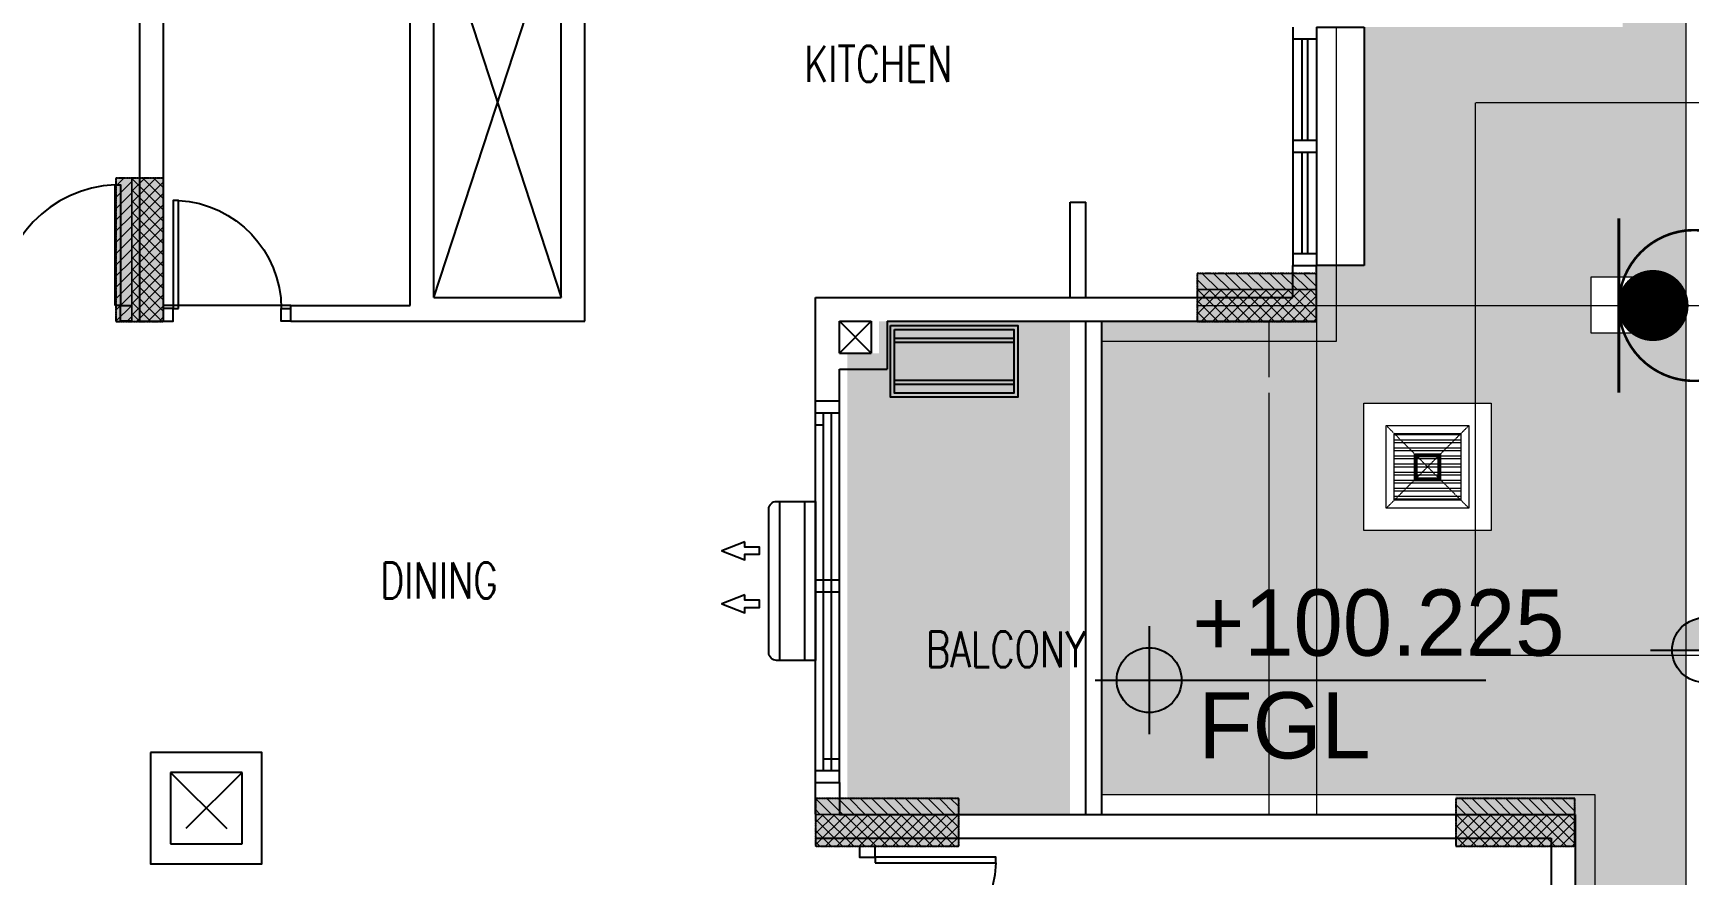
# Model space of a CAD drawing. Header units: millimetres. Extents: x 7964926 to 16080295, y -6277184 to -2986664.
# Drawn here: x 8013416 to 8023827, y -3121740 to -3116447 of the extents above; entities that cross this region are included whole.
import ezdxf

# ---------------------------------------------------------------- set-up
doc = ezdxf.new("R2010")
doc.units = ezdxf.units.MM
doc.header["$LTSCALE"] = 2000
doc.header["$MEASUREMENT"] = 0
for name, pattern in [('( Hidden )', [0.375, 0.25, -0.125]), ('1', [0, 0, 0]), ('AUDIT_D_181231162926-8', [0]), ('DASHED2', [0.375, 0.25, -0.125]), ('HIDDEN', [0.375, 0.25, -0.125])]:
    doc.linetypes.add(name, pattern=pattern)
for name, color, linetype in [('a-AC units', 7, 'Continuous'), ('a-chajja', 2, 'HIDDEN'), ('a-col', 8, 'DASHED2'), ('a-cutout', 8, 'Continuous'), ('a-door', 8, 'Continuous'), ('a-ele 1', 8, 'Continuous'), ('a-hat col', 252, 'Continuous'), ('a-railing', 2, 'Continuous'), ('a-text m', 8, 'Continuous'), ('a-tile drop', 1, 'Continuous'), ('a-wall', 8, 'Continuous'), ('a-window', 8, 'Continuous'), ('EARTHPIT', 230, 'Continuous'), ('L-FL', 7, 'Continuous')]:
    doc.layers.add(name, color=color, linetype=linetype)
for name, color, linetype, lineweight in [('Building block', 7, 'Continuous', 9), ('L-CHAMBERS', 50, 'Continuous', 5), ('L-CORECUT', 4, 'Continuous', 5), ('L-ELE 2', 30, 'Continuous', 15), ('L-HATCH-1', 9, 'Continuous', 5), ('L-LIGHT FIXTURE', 6, 'AUDIT_D_181231162926-8', 18), ('L-Lighting', 6, 'Continuous', 35), ('L-Paver 400x400', 250, '1', 13), ('L-SHRUBS', 96, 'Continuous', 18), ('sattva comments', 2, 'Continuous', 15), ('STR-Balcony', 250, 'Continuous', 15), ('STR-Capital', 8, 'Continuous', 15), ('STR-Column', 250, 'Continuous', 15), ('STR-Column Hatch', 250, 'Continuous', 15), ('STR-Podium Beam', 8, 'Continuous', 15)]:
    doc.layers.add(name, color=color, linetype=linetype, lineweight=lineweight)
doc.styles.add('a-100 txt m', font='romans.shx', dxfattribs={"width": 0.75, "height": 300})
doc.styles.add('Century Gothic', font='GOTHIC.TTF')
doc.styles.get("Standard").update_dxf_attribs({"font": 'romans.shx', "width": 0.75})
pattern_1 = [(0, (5509213.427, -3743671.92), (12.5, 25), [0, -25])]
pattern_2 = [(315, (7523647.237, -606775.35), (35.3553391, 35.3553391), []), (45, (7523647.237, -606775.35), (-35.3553391, 35.3553391), [])]
pattern_3 = [(315, (7521497.237, -610075.35), (35.3553391, 35.3553391), []), (45, (7521497.237, -610075.35), (-35.3553391, 35.3553391), [])]
pattern_4 = [(315, (7525272.237, -610075.35), (35.3553391, 35.3553391), []), (45, (7525272.237, -610075.35), (-35.3553391, 35.3553391), [])]
pattern_5 = [(45, (5502751.44, -3615098.786), (-35.3553391, 35.3553391), []), (135, (5502751.44, -3615098.786), (-35.3553391, -35.3553391), [])]
pattern_6 = [(45, (5516563.427, -3506968.836), (-35.3553391, 35.3553391), [])]
pattern_7 = [(315, (7631777.187, -620587.335), (35.3553391, 35.3553391), [])]
pattern_8 = [(315, (7629627.187, -623887.335), (35.3553391, 35.3553391), [])]
pattern_9 = [(315, (7633402.187, -623887.335), (35.3553391, 35.3553391), [])]

# ---------------------------------------------------------------- blocks, each defined once
blk = doc.blocks.new('basement - column')
at = {"layer": 'a-hat col'}
h = blk.add_hatch(color=256, dxfattribs=at)
h.dxf.hatch_style = 1
h.paths.add_polyline_path([(26150, -31299), (25850, -31299), (25850, -32199), (26150, -32199)])
h = blk.add_hatch(color=256, dxfattribs=at)
h.dxf.hatch_style = 1
h.paths.add_polyline_path([(33400, -31899), (32650, -31899), (32650, -32199), (33400, -32199)])
h = blk.add_hatch(color=256, dxfattribs=at)
h.dxf.hatch_style = 1
h.paths.add_polyline_path([(31150, -35199), (30250, -35199), (30250, -35499), (31150, -35499)])
h = blk.add_hatch(color=256, dxfattribs=at)
h.dxf.hatch_style = 1
h.paths.add_polyline_path([(35025, -35199), (34275, -35199), (34275, -35499), (35025, -35499)])
at = {"layer": 'a-col', "linetype": 'DASHED2', "ltscale": 0.001}
for points in [[(25850, -32199), (26150, -32199), (26150, -31299), (25850, -31299)], [(32650, -31899), (32650, -32199), (33400, -32199), (33400, -31899)], [(30250, -35199), (30250, -35499), (31150, -35499), (31150, -35199)], [(34275, -35199), (34275, -35499), (35025, -35499), (35025, -35199)]]:
    blk.add_lwpolyline(points, close=True, dxfattribs=at)
blk = doc.blocks.new('finish lvl')
h = blk.add_hatch(color=256)
edge = h.paths.add_edge_path()
edge.add_ellipse((0.0378, 0.003), major_axis=(-0.0305, 0.0305), ratio=1, start_angle=-45, end_angle=45)
edge.add_line((-0.0053, 0.003), (0.0378, 0.003))
edge.add_line((0.0378, 0.003), (0.0378, 0.0461))
edge = h.paths.add_edge_path()
edge.add_ellipse((0.0378, 0.003), major_axis=(-0.0305, 0.0305), ratio=1, start_angle=135, end_angle=225)
edge.add_line((0.0809, 0.003), (0.0378, 0.003))
edge.add_line((0.0378, 0.003), (0.0378, -0.0401))
for p, q in [((0.0378, 0.0748), (0.0378, -0.0688)), ((-0.034, 0.003), (0.4857, 0.003))]:
    blk.add_line(p, q)
blk.add_ellipse((0.0378, 0.003), major_axis=(-0.0305, 0.0305), ratio=1, start_param=1.570796326794534, end_param=7.85398163397412)
at = {"layer": 'L-FL'}
for tag, p in [('%%P0.00', (0.1256, 0.0357)), ('FIN.LVL.', (0.1075, -0.103))]:
    blk.add_attdef(tag, p, '', height=0.08, dxfattribs=at)
blk = doc.blocks.new('*U163')
blk.add_line((70, 0), (70, 0))
blk.add_lwpolyline([(795, 100), (795, 859), (830, 859), (830, 100)], close=True)
for points in [[(0, 100), (70, 100), (70, 0), (0, 0)], [(900, 0), (830, 0), (830, 100), (900, 100)]]:
    blk.add_lwpolyline(points)
blk.add_arc((830, 100), 760, 92.6396, 180)
blk = doc.blocks.new('*U161')
blk.add_line((70, 0), (70, 0))
blk.add_lwpolyline([(795, 100), (795, 859), (830, 859), (830, 100)], close=True)
for points in [[(0, 100), (70, 100), (70, 0), (0, 0)], [(900, 0), (830, 0), (830, 100), (900, 100)]]:
    blk.add_lwpolyline(points)
blk.add_arc((830, 100), 760, 92.6396, 180)
blk = doc.blocks.new('*U160')
for points in [[(0, 80), (60, 80), (60, 0), (0, 0)], [(800, 80), (740, 80), (740, 0), (800, 0)]]:
    blk.add_lwpolyline(points)
blk.add_lwpolyline([(95, 0), (95, -679), (60, -679), (60, 0)], close=True)
blk.add_arc((57, 2), 683, 273.153, 359.7973)
blk = doc.blocks.new('sd2400')
for p, q in [((0, 150), (2400, 150)), ((75, 150), (75, 0)), ((1200, 150), (1200, 0)), ((1275, 150), (1275, 0)), ((2250, 150), (2250, 100)), ((2325, 150), (2325, 0)), ((0, 0), (2400, 0)), ((75, 100), (2325, 100)), ((75, 50), (2325, 50)), ((150, 100), (150, 0))]:
    blk.add_line(p, q)
blk = doc.blocks.new('AC IDU')
at = {"color": 8}
for p, q in [((419493, 283872), (419493, 284872)), ((419651, 283872), (419651, 284872))]:
    blk.add_line(p, q, dxfattribs=at)
blk.add_lwpolyline([(419423, 284872), (419668, 284872, -0.414214), (419718, 284822), (419718, 283922, -0.414214), (419668, 283872), (419423, 283872)], format="xyb", close=True, dxfattribs=at)
at = {"color": 252}
for points in [[(419867, 284460), (420012, 284516), (419867, 284573), (419867, 284539), (419776, 284539), (419776, 284494), (419867, 284494)], [(419867, 284126), (420012, 284183), (419867, 284239), (419867, 284205), (419776, 284205), (419776, 284160), (419867, 284160)]]:
    blk.add_lwpolyline(points, close=True, dxfattribs=at)
blk = doc.blocks.new('AC ODU')
at = {"color": 8}
for p, q in [((420369, 284087), (421119, 284087)), ((420369, 284062), (421119, 284062)), ((420369, 283822), (421119, 283822)), ((420369, 283797), (421119, 283797))]:
    blk.add_line(p, q, dxfattribs=at)
for points in [[(420344, 284167), (421144, 284167), (421144, 283717), (420344, 283717)], [(420369, 284142), (421119, 284142), (421119, 283742), (420369, 283742)]]:
    blk.add_lwpolyline(points, close=True, dxfattribs=at)
blk = doc.blocks.new('block 1')
at = {"layer": 'a-chajja', "ltscale": 0.005}
blk.add_lwpolyline([(8099069, -2879755), (8099369, -2879755), (8099369, -2881255), (8099069, -2881255)], dxfattribs=at)
at = {"layer": 'a-cutout', "linetype": 'HIDDEN', "ltscale": 1000}
for p, q in [((8093519, -2881455), (8094319, -2879005)), ((8093519, -2879005), (8094319, -2881455)), ((8096069, -2881605), (8096269, -2881805)), ((8096069, -2881805), (8096269, -2881605))]:
    blk.add_line(p, q, dxfattribs=at)
at = {"layer": 'a-ele 1'}
for p, q in [((8097519, -2880855), (8097619, -2880855)), ((8097519, -2881455), (8097519, -2880855)), ((8097619, -2881455), (8097619, -2880855))]:
    blk.add_line(p, q, dxfattribs=at)
at = {"layer": 'a-railing'}
for p, q in [((8097619, -2884705), (8097619, -2881605)), ((8097719, -2884705), (8097719, -2881605))]:
    blk.add_line(p, q, dxfattribs=at)
at = {"layer": 'a-tile drop', "color": 8}
blk.add_line((8092619, -2881505), (8091819, -2881505), dxfattribs=at)
at = {"layer": 'a-wall'}
for p, q in [((8091669, -2881605), (8091669, -2878855)), ((8094319, -2881455), (8094319, -2878855)), ((8091819, -2881605), (8091819, -2879055)), ((8093369, -2881505), (8093369, -2879055)), ((8093519, -2881455), (8093519, -2879005)), ((8094469, -2881605), (8094469, -2879005)), ((8098919, -2881255), (8098919, -2881255)), ((8098919, -2881255), (8099069, -2881255)), ((8098919, -2881455), (8098919, -2881255)), ((8099069, -2881605), (8099069, -2881255)), ((8093519, -2881455), (8094319, -2881455)), ((8095919, -2881455), (8098919, -2881455)), ((8095919, -2882105), (8095919, -2881455)), ((8092619, -2881505), (8093369, -2881505)), ((8092619, -2881605), (8092619, -2881505)), ((8091669, -2881605), (8091819, -2881605)), ((8092619, -2881605), (8094469, -2881605)), ((8096069, -2881605), (8096269, -2881605)), ((8096069, -2881805), (8096069, -2881605)), ((8096269, -2881605), (8096269, -2881805)), ((8096369, -2881605), (8099069, -2881605)), ((8096369, -2881605), (8096369, -2881905)), ((8096069, -2881805), (8096269, -2881805)), ((8096069, -2881905), (8096369, -2881905)), ((8096069, -2882105), (8096069, -2881905)), ((8095919, -2882105), (8096069, -2882105)), ((8095919, -2884705), (8095919, -2884505)), ((8095919, -2884505), (8096069, -2884505)), ((8096069, -2884505), (8096069, -2884705)), ((8096069, -2884705), (8100694, -2884705)), ((8100694, -2884705), (8100694, -2885455)), ((8095919, -2884855), (8100544, -2884855)), ((8100544, -2884855), (8100544, -2885455))]:
    blk.add_line(p, q, dxfattribs=at)
at = {"layer": 'a-window'}
for p, q in [((8098919, -2879755), (8098919, -2881255)), ((8099069, -2879755), (8099069, -2881255)), ((8099069, -2879830), (8098919, -2879830)), ((8098976, -2879830), (8098976, -2880468)), ((8099011, -2879830), (8099011, -2880468)), ((8099069, -2880468), (8098919, -2880468)), ((8099069, -2880468), (8099069, -2880543)), ((8099069, -2880543), (8098919, -2880543)), ((8098976, -2880543), (8098976, -2881180)), ((8099011, -2880543), (8099011, -2881180)), ((8099069, -2881180), (8098919, -2881180))]:
    blk.add_line(p, q, dxfattribs=at)
at = {"layer": 'a-AC units'}
blk.add_blockref('AC ODU', (7676046, -3165798), dxfattribs=at)
at = {"layer": 'a-AC units', "rotation": 179.9999999998773}
blk.add_blockref('AC IDU', (8515342, -2598865), dxfattribs=at)
at = {"layer": 'a-door'}
blk.add_blockref('*U161', (8090719, -2881605), dxfattribs=at)
at = {"layer": 'a-door', "xscale": -1}
for name, p, rotation in [('*U160', (8091819, -2881525), 180), ('*U163', (8096194, -2885805), 270)]:
    blk.add_blockref(name, p, dxfattribs=dict(at, rotation=rotation))
at = {"layer": 'a-door', "rotation": 90}
blk.add_blockref('sd2400', (8096069, -2884505), dxfattribs=at)
blk = doc.blocks.new('post top one sided')
at = {"layer": 'L-HATCH-1', "ltscale": 0.1}
h = blk.add_hatch(dxfattribs=at)
h.set_pattern_fill('ANSI31', color=8, scale=0.75)
h.set_pattern_definition([(45, (2008926.81801, -783730.16218), (-0.0662912607362, 0.0662912607362), [])])
h.paths.add_polyline_path([(8035707, -3134921, 1.000003), (8036139, -3134921, 1.000003)])
at = {"layer": 'L-LIGHT FIXTURE', "const_width": 18.8, "elevation": 0}
blk.add_lwpolyline([(8035707, -3134373), (8035707, -3135468)], dxfattribs=at)
at = {"layer": 'L-LIGHT FIXTURE', "const_width": 15, "elevation": 0}
for points in [[(8035707, -3134921, 1.000003), (8036656, -3134921, 3.976835), (8036444, -3135316, 1.671841), (8035707, -3134921, 1.000008)], [(8036139, -3134921, 1.000002), (8035707, -3134921)], [(8036139, -3134921, -1.000002), (8035707, -3134921)]]:
    blk.add_lwpolyline(points, format="xyb", dxfattribs=at)
at = {"layer": 'L-LIGHT FIXTURE'}
blk.add_circle((8036182, -3134921, 0), 475, dxfattribs=at)
blk = doc.blocks.new('GI-1')
at = {"layer": 'EARTHPIT', "color": 8, "linetype": '( Hidden )'}
for p, q in [((-225, 225), (225, -225)), ((225, 225), (-225, -225))]:
    blk.add_line(p, q, dxfattribs=at)
at = {"layer": 'EARTHPIT', "color": 7}
blk.add_lwpolyline([(-350, 350), (-350, -350), (350, -350), (350, 350)], close=True, dxfattribs=at)
at = {"layer": 'EARTHPIT', "color": 7, "linetype": '( Hidden )'}
blk.add_lwpolyline([(-225, 225), (-225, -225), (225, -225), (225, 225)], close=True, dxfattribs=at)
blk = doc.blocks.new('CHAMBERS')
at = {"layer": 'L-Paver 400x400', "true_color": 0x636466}
h = blk.add_hatch(dxfattribs=at)
h.set_pattern_fill('ANSI32', color=251, scale=135, angle=315)
h.set_pattern_definition([(0, (0.48, 1.42), (1e-14, 50.625), []), (0, (17.355, -15.46), (1e-14, 50.625), [])])
h.paths.add_polyline_path([(7999084, -3148058), (7998664, -3148058), (7998664, -3148478), (7999084, -3148478)])
at = {"layer": 'L-CHAMBERS', "color": 42}
for points in [[(7999274, -3148668), (7998474, -3148668), (7998474, -3147868), (7999274, -3147868)], [(7999134, -3148528), (7998614, -3148528), (7998614, -3148008), (7999134, -3148008)], [(7999084, -3148478), (7998664, -3148478), (7998664, -3148058), (7999084, -3148058)]]:
    blk.add_lwpolyline(points, close=True, dxfattribs=at)
at = {"layer": 'L-Paver 400x400', "color": 251, "linetype": '( Hidden )', "ltscale": 0.005, "true_color": 0x636466}
for p, q in [((7998614, -3148008), (7999134, -3148528)), ((7998614, -3148528), (7999134, -3148008))]:
    blk.add_line(p, q, dxfattribs=at)

msp = doc.modelspace()

# ---------------------------------------------------------------- hatches: boundary and pattern name
at = {"layer": 'L-SHRUBS'}
h = msp.add_hatch(dxfattribs=at)
h.set_pattern_fill('GRASS', color=256, scale=200)
h.paths.add_polyline_path([(8023661.3, -3113810), (8023661.3, -3113760), (8023111.3, -3113760), (8023111.3, -3113810)])
h.paths.add_polyline_path([(8021784, -3118777.2), (8022584, -3118777.2), (8022584, -3119575.8), (8021784, -3119575.8)], flags=16)
h.paths.add_polyline_path([(8021607.2, -3125334.9), (8021606.7, -3125910), (8023661.3, -3125910), (8023661.3, -3114010), (8023111.3, -3114010), (8023111.3, -3115510), (8023411.3, -3115510), (8023411.3, -3116410), (8021786.3, -3116410), (8021786.3, -3117910), (8021486.3, -3117910), (8021486.3, -3118260), (8020736.2, -3118260), (8020136.3, -3118260), (8020136.3, -3121235), (8022361.2, -3121235), (8022361.2, -3121260), (8023111.2, -3121260), (8023111.2, -3121360), (8023111.3, -3121360), (8023111.3, -3122110), (8023411.3, -3122110), (8023411.3, -3122810), (8023111.3, -3122810), (8023111.3, -3124310), (8023411.3, -3124310), (8023411.3, -3125210), (8023111.2, -3125210), (8023111.2, -3125210), (8023111, -3125210), (8023111.1, -3125335.1)])
h.paths.add_polyline_path([(8020806.7, -3125910), (8020806.7, -3125335), (8018711.3, -3125335), (8018711.3, -3125910)])
h.paths.add_polyline_path([(8023211.3, -3118331.7), (8023561.3, -3118331.7), (8023561.3, -3117981.7), (8023211.3, -3117981.7)], flags=16)
h = msp.add_hatch(dxfattribs=at)
h.set_pattern_fill('GRASS', color=256, scale=200)
edge = h.paths.add_edge_path()
edge.add_line((8023661.3, -3113810), (8023661.3, -3113760))
edge.add_line((8023661.3, -3113810), (8023111.3, -3113810))
edge.add_line((8023111.3, -3113760), (8023111.3, -3113810))
edge.add_line((8023111.3, -3113810), (8023661.3, -3113810))
h.paths.add_polyline_path([(8021784, -3118777.2), (8022584, -3118777.2), (8022584, -3119575.8), (8021784, -3119575.8)], flags=16)
h.paths.add_polyline_path([(8020806.7, -3125910), (8020806.7, -3125335), (8018711.3, -3125335), (8018711.3, -3125910)])
h.paths.add_polyline_path([(8023561.3, -3118331.7), (8023211.3, -3118331.7), (8023211.3, -3117981.7), (8023561.3, -3117981.7)])
h.paths.add_polyline_path([(8023236.1, -3121235), (8023236.1, -3122110), (8023411.3, -3122110), (8023411.3, -3122810), (8023111.3, -3122810), (8023111.3, -3124310), (8023411.3, -3124310), (8023411.3, -3125210), (8023111.2, -3125210), (8023111.2, -3125210), (8023111, -3125210), (8023111.1, -3125335.1), (8021607.2, -3125334.9), (8021606.7, -3125910), (8023811.3, -3125910), (8023811.3, -3114010), (8023111.3, -3114010), (8023111.3, -3115510), (8023411.3, -3115510), (8023411.3, -3116410), (8021786.3, -3116410), (8021786.3, -3117910), (8021486.3, -3117910), (8021486.3, -3118260), (8020736.2, -3118260), (8020136.3, -3118260), (8020136.3, -3121235)])
at = {"layer": 'STR-Balcony', "linetype": 'Continuous'}
h = msp.add_hatch(dxfattribs=at)
h.set_pattern_fill('DOTS', color=256, scale=400, style=0)
h.set_pattern_definition(pattern_1)
h.paths.add_polyline_path([(8018736.1, -3118460), (8018536.1, -3118460), (8018536.1, -3121360), (8019936.1, -3121360), (8019936.1, -3118260), (8018736.1, -3118260)])
h = msp.add_hatch(dxfattribs=at)
h.set_pattern_fill('DOTS', color=256, scale=400, style=0)
h.set_pattern_definition(pattern_1)
h.paths.add_polyline_path([(8018736.1, -3118460), (8018536.1, -3118460), (8018536.1, -3121360), (8019936.1, -3121360), (8019936.1, -3118260), (8018736.1, -3118260)])
at = {"layer": 'STR-Column Hatch'}
h = msp.add_hatch(dxfattribs=at)
h.set_pattern_fill('ANSI31', color=250, scale=400)
h.set_pattern_definition(pattern_6)
h.paths.add_polyline_path([(8013936.1, -3118260), (8014036.1, -3118260), (8014036.1, -3117360), (8013936.1, -3117360)])
h = msp.add_hatch(dxfattribs=at)
h.set_pattern_fill('ANSI31', color=250, scale=400)
h.set_pattern_definition(pattern_6)
h.paths.add_polyline_path([(8013936.1, -3118260), (8014036.1, -3118260), (8014036.1, -3117360), (8013936.1, -3117360)])
h = msp.add_hatch(dxfattribs=at)
h.set_pattern_fill('ANSI37', color=250, scale=400)
h.set_pattern_definition(pattern_5)
h.paths.add_polyline_path([(8014036.1, -3118260), (8014236.1, -3118260), (8014236.1, -3117360), (8014036.1, -3117360)])
h = msp.add_hatch(dxfattribs=at)
h.set_pattern_fill('ANSI37', color=250, scale=400)
h.set_pattern_definition(pattern_5)
h.paths.add_polyline_path([(8014036.1, -3118260), (8014236.1, -3118260), (8014236.1, -3117360), (8014036.1, -3117360)])
h = msp.add_hatch(dxfattribs=at)
h.set_pattern_fill('ANSI31', color=250, scale=400, angle=-90)
h.set_pattern_definition(pattern_7)
h.paths.add_polyline_path([(8020736.1, -3117960), (8020736.1, -3118060), (8021486.1, -3118060), (8021486.1, -3117960)])
h = msp.add_hatch(dxfattribs=at)
h.set_pattern_fill('ANSI31', color=250, scale=400, angle=-90)
h.set_pattern_definition(pattern_7)
h.paths.add_polyline_path([(8020736.1, -3117960), (8020736.1, -3118060), (8021486.1, -3118060), (8021486.1, -3117960)])
h = msp.add_hatch(dxfattribs=at)
h.set_pattern_fill('ANSI37', color=250, scale=400, angle=-90)
h.set_pattern_definition(pattern_2)
h.paths.add_polyline_path([(8020736.1, -3118060), (8020736.1, -3118260), (8021486.1, -3118260), (8021486.1, -3118060)])
h = msp.add_hatch(dxfattribs=at)
h.set_pattern_fill('ANSI37', color=250, scale=400, angle=-90)
h.set_pattern_definition(pattern_2)
h.paths.add_polyline_path([(8020736.1, -3118060), (8020736.1, -3118260), (8021486.1, -3118260), (8021486.1, -3118060)])
h = msp.add_hatch(dxfattribs=at)
h.set_pattern_fill('ANSI31', color=250, scale=400, angle=-90)
h.set_pattern_definition(pattern_8)
h.paths.add_polyline_path([(8018336.1, -3121260), (8018336.1, -3121360), (8019236.1, -3121360), (8019236.1, -3121260)])
h = msp.add_hatch(dxfattribs=at)
h.set_pattern_fill('ANSI31', color=250, scale=400, angle=-90)
h.set_pattern_definition(pattern_8)
h.paths.add_polyline_path([(8018336.1, -3121260), (8018336.1, -3121360), (8019236.1, -3121360), (8019236.1, -3121260)])
h = msp.add_hatch(dxfattribs=at)
h.set_pattern_fill('ANSI31', color=250, scale=400, angle=-90)
h.set_pattern_definition(pattern_9)
h.paths.add_polyline_path([(8022361.1, -3121260), (8022361.1, -3121360), (8023111.1, -3121360), (8023111.1, -3121260)])
h = msp.add_hatch(dxfattribs=at)
h.set_pattern_fill('ANSI31', color=250, scale=400, angle=-90)
h.set_pattern_definition(pattern_9)
h.paths.add_polyline_path([(8022361.1, -3121260), (8022361.1, -3121360), (8023111.1, -3121360), (8023111.1, -3121260)])
h = msp.add_hatch(dxfattribs=at)
h.set_pattern_fill('ANSI37', color=250, scale=400, angle=-90)
h.set_pattern_definition(pattern_3)
h.paths.add_polyline_path([(8018336.1, -3121360), (8018336.1, -3121560), (8019236.1, -3121560), (8019236.1, -3121360)])
h = msp.add_hatch(dxfattribs=at)
h.set_pattern_fill('ANSI37', color=250, scale=400, angle=-90)
h.set_pattern_definition(pattern_3)
h.paths.add_polyline_path([(8018336.1, -3121360), (8018336.1, -3121560), (8019236.1, -3121560), (8019236.1, -3121360)])
h = msp.add_hatch(dxfattribs=at)
h.set_pattern_fill('ANSI37', color=250, scale=400, angle=-90)
h.set_pattern_definition(pattern_4)
h.paths.add_polyline_path([(8022361.1, -3121360), (8022361.1, -3121560), (8023111.1, -3121560), (8023111.1, -3121360)])
h = msp.add_hatch(dxfattribs=at)
h.set_pattern_fill('ANSI37', color=250, scale=400, angle=-90)
h.set_pattern_definition(pattern_4)
h.paths.add_polyline_path([(8022361.1, -3121360), (8022361.1, -3121560), (8023111.1, -3121560), (8023111.1, -3121360)])

# ---------------------------------------------------------------- linework, layer by layer
at = {"layer": 'a-railing'}
for p, q in [((8020036.3, -3121360), (8020036.3, -3118260)), ((8020136.3, -3121360), (8020136.3, -3118260))]:
    msp.add_line(p, q, dxfattribs=at)
at = {"layer": 'L-CORECUT', "const_width": 25}
msp.add_lwpolyline([(8022108.6, -3119102.2), (8022258.6, -3119102.2), (8022258.6, -3119252.2), (8022108.6, -3119252.2)], close=True, dxfattribs=at)
at = {"layer": 'L-ELE 2'}
msp.add_line((8023811.3, -3125910), (8023811.3, -3114010), dxfattribs=at)
for points in [[(8020136.2, -3118385), (8021611.1, -3118385), (8021611.1, -3116410)], [(8020136.3, -3121235), (8023236.1, -3121235), (8023236.1, -3124310)]]:
    msp.add_lwpolyline(points, dxfattribs=at)
msp.add_lwpolyline([(8023211.3, -3118331.7), (8023561.3, -3118331.7), (8023561.3, -3117981.7), (8023211.3, -3117981.7)], close=True, dxfattribs=at)
at = {"layer": 'sattva comments'}
msp.add_line((8020736.1, -3118160), (8024011.3, -3118160), dxfattribs=at)
at = {"layer": 'STR-Capital', "linetype": 'HIDDEN', "ltscale": 0.005}
msp.add_line((8025561.1, -3116885), (8022486.1, -3116885), dxfattribs=at)
msp.add_line((8025561.1, -3116885), (8022486.1, -3116885), dxfattribs=at)
msp.add_lwpolyline([(8021786.1, -3135272.5), (8021786.1, -3126110), (8024011.1, -3126110), (8024011.1, -3120360), (8022486.1, -3120360), (8022486.1, -3116885)], dxfattribs=at)
msp.add_lwpolyline([(8021786.1, -3135272.5), (8021786.1, -3126110), (8024011.1, -3126110), (8024011.1, -3120360), (8022486.1, -3120360), (8022486.1, -3116885)], dxfattribs=at)
at = {"layer": 'STR-Column', "color": 8}
for points in [[(8013936.1, -3118260), (8014036.1, -3118260), (8014036.1, -3117360), (8013936.1, -3117360)], [(8013936.1, -3118260), (8014036.1, -3118260), (8014036.1, -3117360), (8013936.1, -3117360)], [(8014036.1, -3118260), (8014236.1, -3118260), (8014236.1, -3117360), (8014036.1, -3117360)], [(8014036.1, -3118260), (8014236.1, -3118260), (8014236.1, -3117360), (8014036.1, -3117360)], [(8020736.1, -3117960), (8020736.1, -3118060), (8021486.1, -3118060), (8021486.1, -3117960)], [(8020736.1, -3117960), (8020736.1, -3118060), (8021486.1, -3118060), (8021486.1, -3117960)], [(8020736.1, -3118060), (8020736.1, -3118260), (8021486.1, -3118260), (8021486.1, -3118060)], [(8020736.1, -3118060), (8020736.1, -3118260), (8021486.1, -3118260), (8021486.1, -3118060)], [(8018336.1, -3121260), (8018336.1, -3121360), (8019236.1, -3121360), (8019236.1, -3121260)], [(8018336.1, -3121260), (8018336.1, -3121360), (8019236.1, -3121360), (8019236.1, -3121260)], [(8022361.1, -3121260), (8022361.1, -3121360), (8023111.1, -3121360), (8023111.1, -3121260)], [(8022361.1, -3121260), (8022361.1, -3121360), (8023111.1, -3121360), (8023111.1, -3121260)], [(8018336.1, -3121360), (8018336.1, -3121560), (8019236.1, -3121560), (8019236.1, -3121360)], [(8018336.1, -3121360), (8018336.1, -3121560), (8019236.1, -3121560), (8019236.1, -3121360)], [(8022361.1, -3121360), (8022361.1, -3121560), (8023111.1, -3121560), (8023111.1, -3121360)], [(8022361.1, -3121360), (8022361.1, -3121560), (8023111.1, -3121560), (8023111.1, -3121360)]]:
    msp.add_lwpolyline(points, close=True, dxfattribs=at)
at = {"layer": 'STR-Podium Beam', "linetype": 'HIDDEN', "lineweight": 5, "ltscale": 0.005}
for p, q in [((8021186.1, -3118260), (8021186.1, -3118610)), ((8021186.1, -3118260), (8021186.1, -3118610)), ((8021486.1, -3118260), (8021486.1, -3121360)), ((8021486.1, -3118260), (8021486.1, -3121360)), ((8021186.1, -3118710), (8021186.1, -3121360)), ((8021186.1, -3118710), (8021186.1, -3121360))]:
    msp.add_line(p, q, dxfattribs=at)

# ---------------------------------------------------------------- block references
at = {"layer": 'Building block', "color": 8}
msp.add_blockref('block 1', (-77582.6, -236654.6), dxfattribs=at)
at = {"layer": 'EARTHPIT'}
msp.add_blockref('GI-1', (8014504.8, -3121320.5), dxfattribs=at)
at = {"layer": 'L-CHAMBERS', "color": 8}
msp.add_blockref('CHAMBERS', (23310.3, 29093.3), dxfattribs=at)
msp.add_blockref('CHAMBERS', (23310.3, 29093.3), dxfattribs=at)
at = {"layer": 'L-FL', "ltscale": 0.5}
ref = msp.add_blockref('finish lvl', (8023747.4, -3120341.1), dxfattribs=dict(at, xscale=4725.606725092182, yscale=4725.606725092182, zscale=4725.606725092182, rotation=0.0002105369682294075))
ref.add_attrib('FIN.LVL.', 'TOC', (8024236.2, -3120819.2, 0), dxfattribs={"ltscale": 0.5, "height": 416.57, "rotation": 0.00021, "style": 'Century Gothic'})
ref.add_attrib('%%P0.00', '+100.275', (8024198.8, -3120173.4), dxfattribs={"ltscale": 0.5, "height": 416.57, "rotation": 0.00021, "style": 'Century Gothic'})
ref = msp.add_blockref('finish lvl', (8020254.9, -3120530), dxfattribs=dict(at, xscale=4725.606725092182, yscale=4725.606725092182, zscale=4725.606725092182, rotation=0.0002105369682294075))
ref.add_attrib('FIN.LVL.', 'FGL', (8020743.7, -3121008, 0), dxfattribs={"ltscale": 0.5, "height": 416.57, "rotation": 0.00021, "style": 'Century Gothic'})
ref.add_attrib('%%P0.00', '+100.225', (8020706.3, -3120362.2), dxfattribs={"ltscale": 0.5, "height": 416.57, "rotation": 0.00021, "style": 'Century Gothic'})
at = {"layer": 'L-Lighting', "color": 2}
msp.add_blockref('post top one sided', (-12321, 16760.7, 0), dxfattribs=at)
at = {"layer": 'STR-Column', "ltscale": 1000}
msp.add_blockref('basement - column', (7988086.1, -3086060.7), dxfattribs=at)

# ---------------------------------------------------------------- texts
at = {"layer": 'a-text m', "char_height": 225, "attachment_point": 3, "style": 'a-100 txt m'}
for s, insert in [('KITCHEN', (8019197.3, -3116528.4)), ('DINING', (8016336.3, -3119776.4)), ('BALCONY', (8020036.1, -3120209.7))]:
    msp.add_mtext_dynamic_manual_height_columns(s, width=2510.623, gutter_width=1, heights=[0], dxfattribs=dict(at, insert=insert))

doc.saveas('drawing.dxf')
